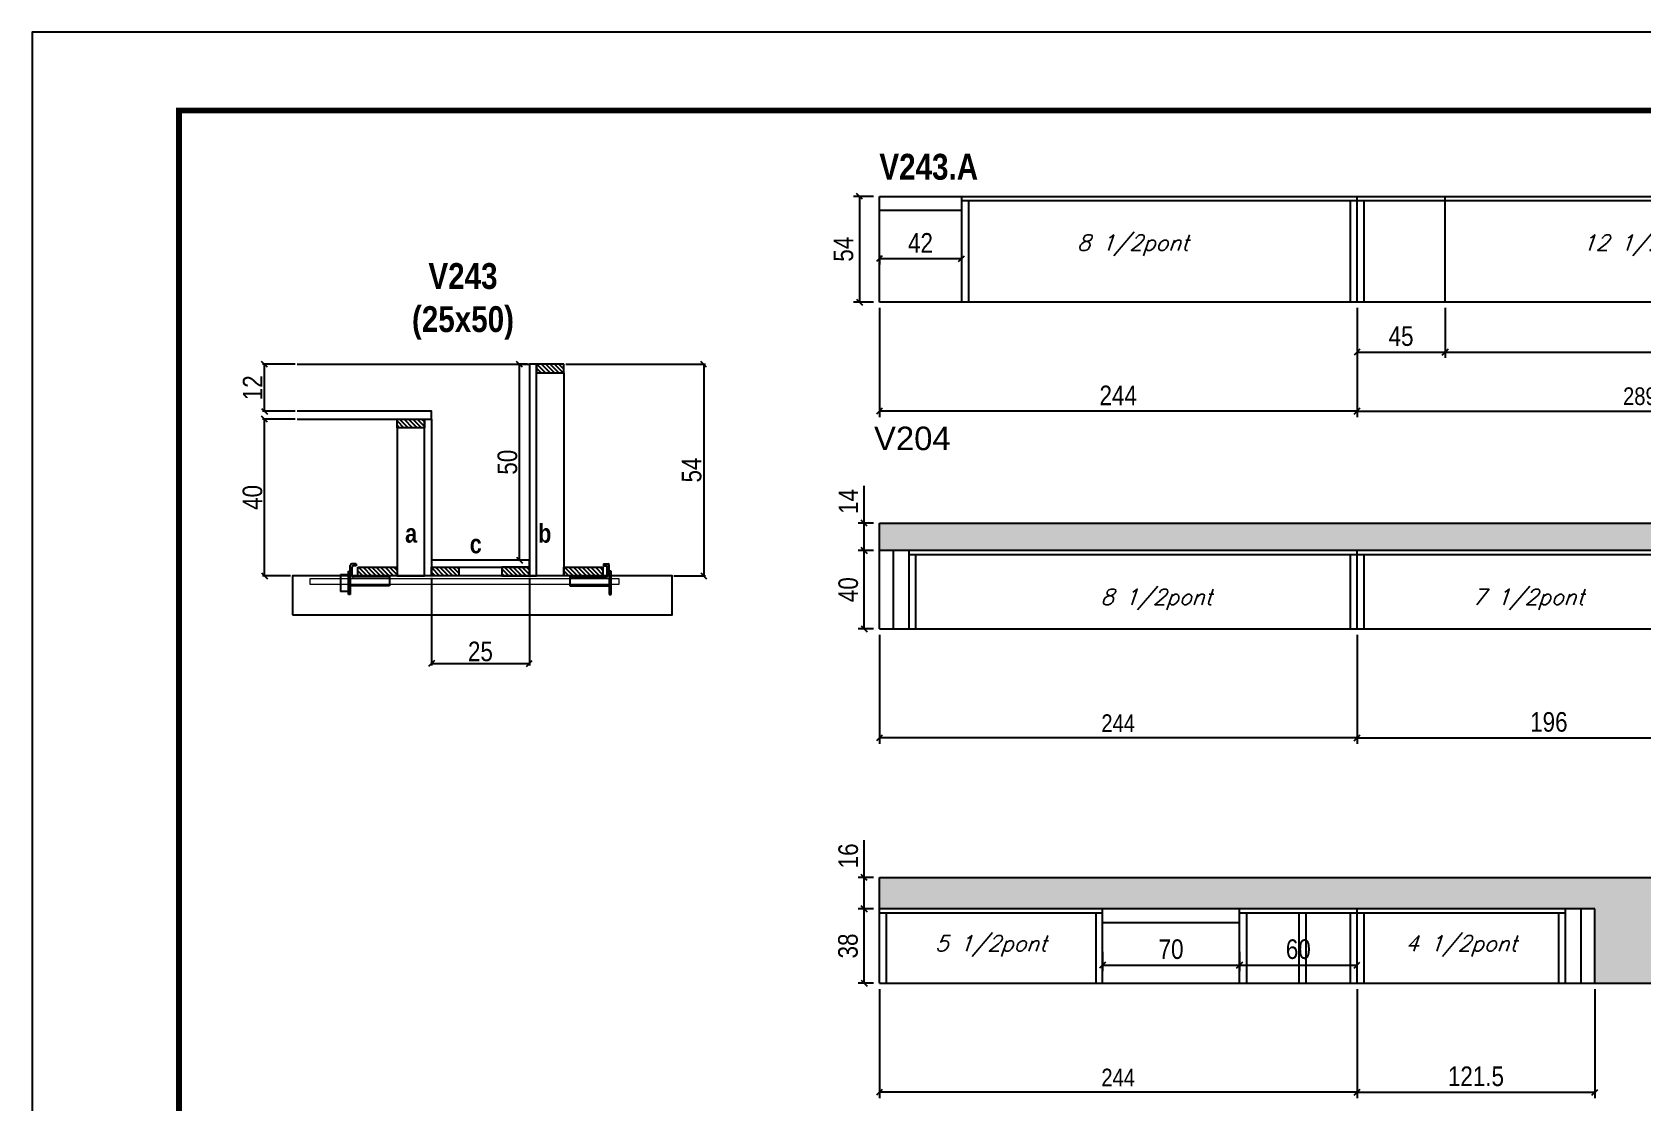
# Model space of a CAD drawing. Extents: x 2603 to 22413, y 1253 to 30260.
# Drawn here: x 2603 to 3426, y 13242 to 13789 of the extents above; entities that cross this region are included whole.
import ezdxf

# ---------------------------------------------------------------- set-up
doc = ezdxf.new("R2010")
doc.units = 0
doc.linetypes.add('DASHED', pattern=[0.75, 0.5, -0.25])
for name, color, linetype in [('5', 5, 'Continuous'), ('barrote', 251, 'Continuous'), ('COTA', 241, 'Continuous'), ('detalhes', 4, 'Continuous'), ('NOMENCLATURA', 7, 'Continuous'), ('Painéis', 200, 'Continuous'), ('presilha', 1, 'Continuous'), ('SARR_2.2x10', 60, 'Continuous'), ('SARR_2.2x7', 40, 'Continuous'), ('SARR_3.5x7', 81, 'Continuous'), ('texto', 7, 'Continuous')]:
    doc.layers.add(name, color=color, linetype=linetype)
for name, color, linetype, lineweight in [('CONCRETO', 251, 'Continuous', 25), ('Folhas', 255, 'Continuous', 9), ('SARRAFO DE PRESSAO', 251, 'DASHED', 9), ('SCO-___-LAJ', 2, 'Continuous', 0)]:
    doc.layers.add(name, color=color, linetype=linetype, lineweight=lineweight)
doc.layers.add('Laje_Perimetro', color=7, linetype='Continuous', plot=False)
doc.styles.add('COTA TECNICA', font='techl___.ttf', dxfattribs={"height": 10})
doc.styles.add('COTA TECNICA 2X', font='techl___.ttf', dxfattribs={"height": 10})
doc.styles.add('COTA TECNICA-50', font='techl___.ttf', dxfattribs={"height": 9})
doc.styles.add('Romans', font='romans.shx')
doc.styles.get("Standard").update_dxf_attribs({"font": 'arial.ttf'})
doc.styles.add('TECNICA', font='techb___.ttf', dxfattribs={"height": 10})
doc.dimstyles.new('COTA PAINEL-50', dxfattribs={"dimtxt": 9, "dimasz": 3, "dimexe": 3, "dimexo": 3, "dimgap": 3, "dimtad": 1, "dimdec": 1, "dimzin": 12, "dimdsep": 46, "dimtxsty": 'COTA TECNICA-50', "dimblk1": 'OBLIQUE', "dimblk2": 'OBLIQUE', "dimsah": 1, "dimcen": 0.9, "dimclrd": 4, "dimclre": 4, "dimclrt": 240, "dimadec": 1, "dimazin": 3, "dimtfac": 1, "dimtdec": 1, "dimtmove": 0, "dimatfit": 3, "dimfxl": 1, "dimtolj": 1, "dimtzin": 12, "dimarcsym": 0})
doc.dimstyles.new('PAINEL', dxfattribs={"dimtxt": 10, "dimasz": 3, "dimexe": 3, "dimexo": 3, "dimgap": 3, "dimtad": 1, "dimdec": 1, "dimzin": 12, "dimdsep": 46, "dimtxsty": 'COTA TECNICA', "dimblk1": 'OBLIQUE', "dimblk2": 'OBLIQUE', "dimsah": 1, "dimcen": 0.9, "dimclrd": 4, "dimclre": 4, "dimclrt": 240, "dimadec": 1, "dimazin": 3, "dimtfac": 1, "dimtdec": 1, "dimtmove": 0, "dimatfit": 3, "dimfxl": 1, "dimtolj": 1, "dimtzin": 12, "dimarcsym": 0})
doc.dimstyles.new('SECAO', dxfattribs={"dimscale": 0.333333, "dimtxt": 5, "dimasz": 9, "dimexe": 3, "dimexo": 3, "dimgap": 3, "dimtad": 1, "dimdec": 1, "dimlfac": 0.5, "dimzin": 12, "dimdsep": 46, "dimtxsty": 'COTA TECNICA 2X', "dimblk1": 'OBLIQUE', "dimblk2": 'OBLIQUE', "dimsah": 1, "dimcen": 0.9, "dimclrd": 4, "dimclre": 4, "dimclrt": 240, "dimadec": 1, "dimazin": 3, "dimtfac": 1, "dimtdec": 1, "dimtmove": 0, "dimatfit": 3, "dimfxl": 1, "dimtolj": 1, "dimtzin": 12, "dimarcsym": 0})

# ---------------------------------------------------------------- blocks, each defined once
blk = doc.blocks.new('9999999999')
at = {"layer": 'Folhas'}
blk.add_lwpolyline([(98138.98, 34190.21), (99623.98, 34190.21), (99623.98, 35240.21), (98138.98, 35240.21)], close=True, dxfattribs=at)
at = {"layer": 'Folhas', "color": 30, "const_width": 3}
blk.add_lwpolyline([(98213.98, 34230.21), (99583.98, 34230.21), (99583.98, 35200.21), (98213.98, 35200.21)], close=True, dxfattribs=at)
blk = doc.blocks.new('_Oblique')
at = {"color": 0, "linetype": 'ByBlock', "lineweight": -2}
blk.add_line((-0.5, -0.5), (0.5, 0.5), dxfattribs=at)
blk = doc.blocks.new('*D317')
at = {"layer": 'COTA', "color": 4, "linetype": 'ByBlock', "lineweight": -2, "transparency": 16777216}
for p, q in [((3279.75, 13648.29), (3279.75, 13592.56)), ((3568.75, 13648.29), (3568.75, 13592.56)), ((3279.75, 13595.56), (3568.75, 13595.56))]:
    blk.add_line(p, q, dxfattribs=at)
at = {"layer": 'Defpoints', "color": 0, "linetype": 'ByBlock', "transparency": 16777216}
for p in [(3279.75, 13651.29), (3568.75, 13651.29), (3568.75, 13595.56)]:
    blk.add_point(p, dxfattribs=at)
at = {"layer": 'COTA', "color": 4, "linetype": 'ByBlock', "lineweight": -2, "transparency": 16777216, "xscale": 3, "yscale": 3, "zscale": 3, "rotation": 180}
blk.add_blockref('_Oblique', (3279.75, 13595.56), dxfattribs=at)
at = {"layer": 'COTA', "color": 4, "linetype": 'ByBlock', "lineweight": -2, "transparency": 16777216, "xscale": 3, "yscale": 3, "zscale": 3}
blk.add_blockref('_Oblique', (3568.75, 13595.56), dxfattribs=at)
at = {"layer": 'COTA', "color": 240, "linetype": 'ByBlock', "transparency": 16777216, "insert": (3424.25, 13603.15), "char_height": 9, "attachment_point": 5, "style": 'COTA TECNICA-50'}
blk.add_mtext('\\A1;289', dxfattribs=at)
blk = doc.blocks.new('*D1674')
at = {"layer": 'COTA', "color": 4, "linetype": 'ByBlock', "lineweight": -2, "transparency": 16777216}
for p, q in [((3035.75, 13648.29), (3035.75, 13592.56)), ((3279.75, 13648.29), (3279.75, 13592.56)), ((3279.75, 13595.56), (3035.75, 13595.56))]:
    blk.add_line(p, q, dxfattribs=at)
at = {"layer": 'Defpoints', "color": 0, "linetype": 'ByBlock', "transparency": 16777216}
for p in [(3035.75, 13651.29), (3279.75, 13651.29), (3035.75, 13595.56)]:
    blk.add_point(p, dxfattribs=at)
at = {"layer": 'COTA', "color": 4, "linetype": 'ByBlock', "lineweight": -2, "transparency": 16777216, "xscale": 3, "yscale": 3, "zscale": 3, "rotation": 180}
blk.add_blockref('_Oblique', (3035.75, 13595.56), dxfattribs=at)
at = {"layer": 'COTA', "color": 4, "linetype": 'ByBlock', "lineweight": -2, "transparency": 16777216, "xscale": 3, "yscale": 3, "zscale": 3}
blk.add_blockref('_Oblique', (3279.75, 13595.56), dxfattribs=at)
at = {"layer": 'COTA', "color": 240, "linetype": 'ByBlock', "transparency": 16777216, "insert": (3157.75, 13603.63), "char_height": 10, "attachment_point": 5, "style": 'COTA TECNICA'}
blk.add_mtext('\\A1;244', dxfattribs=at)
blk = doc.blocks.new('*D1675')
at = {"layer": 'COTA', "color": 4, "linetype": 'ByBlock', "lineweight": -2, "transparency": 16777216}
for p, q in [((3032.75, 13705.29), (3022.55, 13705.29)), ((3025.55, 13705.29), (3025.55, 13651.29)), ((3032.75, 13651.29), (3022.55, 13651.29))]:
    blk.add_line(p, q, dxfattribs=at)
at = {"layer": 'Defpoints', "color": 0, "linetype": 'ByBlock', "transparency": 16777216}
for p in [(3035.75, 13705.29), (3025.55, 13651.29), (3035.75, 13651.29)]:
    blk.add_point(p, dxfattribs=at)
at = {"layer": 'COTA', "color": 4, "linetype": 'ByBlock', "lineweight": -2, "transparency": 16777216, "xscale": 3, "yscale": 3, "zscale": 3}
for p, rotation in [((3025.55, 13705.29), 90), ((3025.55, 13651.29), 270)]:
    blk.add_blockref('_Oblique', p, dxfattribs=dict(at, rotation=rotation))
at = {"layer": 'COTA', "color": 240, "linetype": 'ByBlock', "transparency": 16777216, "insert": (3017.44, 13678.29), "char_height": 10, "attachment_point": 5, "rotation": 90, "style": 'COTA TECNICA'}
blk.add_mtext('\\A1;54', dxfattribs=at)
blk = doc.blocks.new('*D1676')
at = {"layer": 'COTA', "color": 4, "linetype": 'ByBlock', "lineweight": -2, "transparency": 16777216}
for p, q in [((3279.75, 13648.29), (3279.75, 13622.73)), ((3324.75, 13648.29), (3324.75, 13622.73)), ((3279.75, 13625.73), (3324.75, 13625.73))]:
    blk.add_line(p, q, dxfattribs=at)
at = {"layer": 'Defpoints', "color": 0, "linetype": 'ByBlock', "transparency": 16777216}
for p in [(3279.75, 13651.29), (3324.75, 13651.29), (3324.75, 13625.73)]:
    blk.add_point(p, dxfattribs=at)
at = {"layer": 'COTA', "color": 4, "linetype": 'ByBlock', "lineweight": -2, "transparency": 16777216, "xscale": 3, "yscale": 3, "zscale": 3, "rotation": 180}
blk.add_blockref('_Oblique', (3279.75, 13625.73), dxfattribs=at)
at = {"layer": 'COTA', "color": 4, "linetype": 'ByBlock', "lineweight": -2, "transparency": 16777216, "xscale": 3, "yscale": 3, "zscale": 3}
blk.add_blockref('_Oblique', (3324.75, 13625.73), dxfattribs=at)
at = {"layer": 'COTA', "color": 240, "linetype": 'ByBlock', "transparency": 16777216, "insert": (3302.25, 13633.83), "char_height": 10, "attachment_point": 5, "style": 'COTA TECNICA'}
blk.add_mtext('\\A1;45', dxfattribs=at)
blk = doc.blocks.new('*D1677')
at = {"layer": 'COTA', "color": 4, "linetype": 'ByBlock', "lineweight": -2, "transparency": 16777216}
for p, q in [((3324.75, 13648.29), (3324.75, 13622.73)), ((3568.75, 13648.29), (3568.75, 13622.73)), ((3324.75, 13625.73), (3568.75, 13625.73))]:
    blk.add_line(p, q, dxfattribs=at)
at = {"layer": 'Defpoints', "color": 0, "linetype": 'ByBlock', "transparency": 16777216}
for p in [(3324.75, 13651.29), (3568.75, 13651.29), (3568.75, 13625.73)]:
    blk.add_point(p, dxfattribs=at)
at = {"layer": 'COTA', "color": 4, "linetype": 'ByBlock', "lineweight": -2, "transparency": 16777216, "xscale": 3, "yscale": 3, "zscale": 3, "rotation": 180}
blk.add_blockref('_Oblique', (3324.75, 13625.73), dxfattribs=at)
at = {"layer": 'COTA', "color": 4, "linetype": 'ByBlock', "lineweight": -2, "transparency": 16777216, "xscale": 3, "yscale": 3, "zscale": 3}
blk.add_blockref('_Oblique', (3568.75, 13625.73), dxfattribs=at)
at = {"layer": 'COTA', "color": 240, "linetype": 'ByBlock', "transparency": 16777216, "insert": (3446.75, 13633.8), "char_height": 10, "attachment_point": 5, "style": 'COTA TECNICA'}
blk.add_mtext('\\A1;244', dxfattribs=at)
blk = doc.blocks.new('*D1678')
at = {"layer": 'COTA', "color": 4, "linetype": 'ByBlock', "lineweight": -2, "transparency": 16777216}
for p, q in [((3035.75, 13675.29), (3035.75, 13670.46)), ((3077.75, 13675.29), (3077.75, 13670.46)), ((3035.75, 13673.46), (3077.75, 13673.46))]:
    blk.add_line(p, q, dxfattribs=at)
at = {"layer": 'Defpoints', "color": 0, "linetype": 'ByBlock', "transparency": 16777216}
for p in [(3035.75, 13678.29), (3077.75, 13678.29), (3077.75, 13673.46)]:
    blk.add_point(p, dxfattribs=at)
at = {"layer": 'COTA', "color": 4, "linetype": 'ByBlock', "lineweight": -2, "transparency": 16777216, "xscale": 3, "yscale": 3, "zscale": 3, "rotation": 180}
blk.add_blockref('_Oblique', (3035.75, 13673.46), dxfattribs=at)
at = {"layer": 'COTA', "color": 4, "linetype": 'ByBlock', "lineweight": -2, "transparency": 16777216, "xscale": 3, "yscale": 3, "zscale": 3}
blk.add_blockref('_Oblique', (3077.75, 13673.46), dxfattribs=at)
at = {"layer": 'COTA', "color": 240, "linetype": 'ByBlock', "transparency": 16777216, "insert": (3056.75, 13681.53), "char_height": 10, "attachment_point": 5, "style": 'COTA TECNICA'}
blk.add_mtext('\\A1;42', dxfattribs=at)
blk = doc.blocks.new('*D334')
at = {"layer": 'COTA', "color": 4, "linetype": 'ByBlock', "lineweight": -2, "transparency": 16777216}
for p, q in [((3035.75, 13481.38), (3035.75, 13425.65)), ((3279.75, 13481.38), (3279.75, 13425.65)), ((3279.75, 13428.65), (3035.75, 13428.65))]:
    blk.add_line(p, q, dxfattribs=at)
at = {"layer": 'Defpoints', "color": 0, "linetype": 'ByBlock', "transparency": 16777216}
for p in [(3035.75, 13484.38), (3279.75, 13484.38), (3035.75, 13428.65)]:
    blk.add_point(p, dxfattribs=at)
at = {"layer": 'COTA', "color": 4, "linetype": 'ByBlock', "lineweight": -2, "transparency": 16777216, "xscale": 3, "yscale": 3, "zscale": 3, "rotation": 180}
blk.add_blockref('_Oblique', (3035.75, 13428.65), dxfattribs=at)
at = {"layer": 'COTA', "color": 4, "linetype": 'ByBlock', "lineweight": -2, "transparency": 16777216, "xscale": 3, "yscale": 3, "zscale": 3}
blk.add_blockref('_Oblique', (3279.75, 13428.65), dxfattribs=at)
at = {"layer": 'COTA', "color": 240, "linetype": 'ByBlock', "transparency": 16777216, "insert": (3157.75, 13436.21), "char_height": 9, "attachment_point": 5, "style": 'COTA TECNICA-50'}
blk.add_mtext('\\A1;244', dxfattribs=at)
blk = doc.blocks.new('*D1773')
at = {"layer": 'COTA', "color": 4, "linetype": 'ByBlock', "lineweight": -2, "transparency": 16777216}
for p, q in [((3279.75, 13481.38), (3279.75, 13425.65)), ((3475.75, 13481.38), (3475.75, 13425.65)), ((3279.75, 13428.65), (3475.75, 13428.65))]:
    blk.add_line(p, q, dxfattribs=at)
at = {"layer": 'Defpoints', "color": 0, "linetype": 'ByBlock', "transparency": 16777216}
for p in [(3279.75, 13484.38), (3475.75, 13484.38), (3475.75, 13428.65)]:
    blk.add_point(p, dxfattribs=at)
at = {"layer": 'COTA', "color": 4, "linetype": 'ByBlock', "lineweight": -2, "transparency": 16777216, "xscale": 3, "yscale": 3, "zscale": 3, "rotation": 180}
blk.add_blockref('_Oblique', (3279.75, 13428.65), dxfattribs=at)
at = {"layer": 'COTA', "color": 4, "linetype": 'ByBlock', "lineweight": -2, "transparency": 16777216, "xscale": 3, "yscale": 3, "zscale": 3}
blk.add_blockref('_Oblique', (3475.75, 13428.65), dxfattribs=at)
at = {"layer": 'COTA', "color": 240, "linetype": 'ByBlock', "transparency": 16777216, "insert": (3377.75, 13436.78), "char_height": 10, "attachment_point": 5, "style": 'COTA TECNICA'}
blk.add_mtext('\\A1;196', dxfattribs=at)
blk = doc.blocks.new('*D1781')
at = {"layer": 'COTA', "color": 4, "linetype": 'ByBlock', "lineweight": -2, "transparency": 16777216}
for p, q in [((3032.75, 13524.38), (3024.99, 13524.38)), ((3027.99, 13484.38), (3027.99, 13524.38)), ((3032.75, 13484.38), (3024.99, 13484.38))]:
    blk.add_line(p, q, dxfattribs=at)
at = {"layer": 'Defpoints', "color": 0, "linetype": 'ByBlock', "transparency": 16777216}
for p in [(3027.99, 13524.38), (3035.75, 13524.38), (3035.75, 13484.38)]:
    blk.add_point(p, dxfattribs=at)
at = {"layer": 'COTA', "color": 4, "linetype": 'ByBlock', "lineweight": -2, "transparency": 16777216, "xscale": 3, "yscale": 3, "zscale": 3}
for p, rotation in [((3027.99, 13524.38), 90), ((3027.99, 13484.38), 270)]:
    blk.add_blockref('_Oblique', p, dxfattribs=dict(at, rotation=rotation))
at = {"layer": 'COTA', "color": 240, "linetype": 'ByBlock', "transparency": 16777216, "insert": (3019.88, 13504.38), "char_height": 10, "attachment_point": 5, "rotation": 90, "style": 'COTA TECNICA'}
blk.add_mtext('\\A1;40', dxfattribs=at)
blk = doc.blocks.new('*D1782')
at = {"layer": 'COTA', "color": 4, "linetype": 'ByBlock', "lineweight": -2, "transparency": 16777216}
for p, q in [((3027.99, 13538.38), (3027.99, 13557.5)), ((3032.75, 13538.38), (3024.99, 13538.38)), ((3027.99, 13524.38), (3027.99, 13538.38)), ((3032.75, 13524.38), (3024.99, 13524.38))]:
    blk.add_line(p, q, dxfattribs=at)
at = {"layer": 'Defpoints', "color": 0, "linetype": 'ByBlock', "transparency": 16777216}
for p in [(3027.99, 13538.38), (3035.75, 13538.38), (3035.75, 13524.38)]:
    blk.add_point(p, dxfattribs=at)
at = {"layer": 'COTA', "color": 4, "linetype": 'ByBlock', "lineweight": -2, "transparency": 16777216, "xscale": 3, "yscale": 3, "zscale": 3}
for p, rotation in [((3027.99, 13538.38), 90), ((3027.99, 13524.38), 270)]:
    blk.add_blockref('_Oblique', p, dxfattribs=dict(at, rotation=rotation))
at = {"layer": 'COTA', "color": 240, "linetype": 'ByBlock', "transparency": 16777216, "insert": (3019.91, 13549.44), "char_height": 10, "attachment_point": 5, "rotation": 90, "style": 'COTA TECNICA'}
blk.add_mtext('\\A1;14', dxfattribs=at)
blk = doc.blocks.new('*D335')
at = {"layer": 'COTA', "color": 4, "linetype": 'ByBlock', "lineweight": -2, "transparency": 16777216}
for p, q in [((3035.75, 13300.4), (3035.75, 13244.67)), ((3279.75, 13300.4), (3279.75, 13244.67)), ((3279.75, 13247.67), (3035.75, 13247.67))]:
    blk.add_line(p, q, dxfattribs=at)
at = {"layer": 'Defpoints', "color": 0, "linetype": 'ByBlock', "transparency": 16777216}
for p in [(3035.75, 13303.4), (3279.75, 13303.4), (3035.75, 13247.67)]:
    blk.add_point(p, dxfattribs=at)
at = {"layer": 'COTA', "color": 4, "linetype": 'ByBlock', "lineweight": -2, "transparency": 16777216, "xscale": 3, "yscale": 3, "zscale": 3, "rotation": 180}
blk.add_blockref('_Oblique', (3035.75, 13247.67), dxfattribs=at)
at = {"layer": 'COTA', "color": 4, "linetype": 'ByBlock', "lineweight": -2, "transparency": 16777216, "xscale": 3, "yscale": 3, "zscale": 3}
blk.add_blockref('_Oblique', (3279.75, 13247.67), dxfattribs=at)
at = {"layer": 'COTA', "color": 240, "linetype": 'ByBlock', "transparency": 16777216, "insert": (3157.75, 13255.23), "char_height": 9, "attachment_point": 5, "style": 'COTA TECNICA-50'}
blk.add_mtext('\\A1;244', dxfattribs=at)
blk = doc.blocks.new('*D1783')
at = {"layer": 'COTA', "color": 4, "linetype": 'ByBlock', "lineweight": -2, "transparency": 16777216}
for p, q in [((3279.75, 13300.4), (3279.75, 13244.67)), ((3401.25, 13300.4), (3401.25, 13244.67)), ((3279.75, 13247.67), (3401.25, 13247.67))]:
    blk.add_line(p, q, dxfattribs=at)
at = {"layer": 'Defpoints', "color": 0, "linetype": 'ByBlock', "transparency": 16777216}
for p in [(3279.75, 13303.4), (3401.25, 13303.4), (3401.25, 13247.67)]:
    blk.add_point(p, dxfattribs=at)
at = {"layer": 'COTA', "color": 4, "linetype": 'ByBlock', "lineweight": -2, "transparency": 16777216, "xscale": 3, "yscale": 3, "zscale": 3, "rotation": 180}
blk.add_blockref('_Oblique', (3279.75, 13247.67), dxfattribs=at)
at = {"layer": 'COTA', "color": 4, "linetype": 'ByBlock', "lineweight": -2, "transparency": 16777216, "xscale": 3, "yscale": 3, "zscale": 3}
blk.add_blockref('_Oblique', (3401.25, 13247.67), dxfattribs=at)
at = {"layer": 'COTA', "color": 240, "linetype": 'ByBlock', "transparency": 16777216, "insert": (3340.5, 13255.78), "char_height": 10, "attachment_point": 5, "style": 'COTA TECNICA'}
blk.add_mtext('\\A1;121.5', dxfattribs=at)
blk = doc.blocks.new('*D1728')
at = {"layer": 'COTA', "color": 4, "linetype": 'ByBlock', "lineweight": -2, "transparency": 16777216}
for p, q in [((3032.75, 13341.4), (3024.99, 13341.4)), ((3027.99, 13303.4), (3027.99, 13341.4)), ((3032.75, 13303.4), (3024.99, 13303.4))]:
    blk.add_line(p, q, dxfattribs=at)
at = {"layer": 'Defpoints', "color": 0, "linetype": 'ByBlock', "transparency": 16777216}
for p in [(3027.99, 13341.4), (3035.75, 13341.4), (3035.75, 13303.4)]:
    blk.add_point(p, dxfattribs=at)
at = {"layer": 'COTA', "color": 4, "linetype": 'ByBlock', "lineweight": -2, "transparency": 16777216, "xscale": 3, "yscale": 3, "zscale": 3}
for p, rotation in [((3027.99, 13341.4), 90), ((3027.99, 13303.4), 270)]:
    blk.add_blockref('_Oblique', p, dxfattribs=dict(at, rotation=rotation))
at = {"layer": 'COTA', "color": 240, "linetype": 'ByBlock', "transparency": 16777216, "insert": (3019.75, 13322.4), "char_height": 10, "attachment_point": 5, "rotation": 90, "style": 'COTA TECNICA'}
blk.add_mtext('\\A1;38', dxfattribs=at)
blk = doc.blocks.new('*D1729')
at = {"layer": 'COTA', "color": 4, "linetype": 'ByBlock', "lineweight": -2, "transparency": 16777216}
for p, q in [((3027.99, 13357.4), (3027.99, 13376.41)), ((3032.75, 13357.4), (3024.99, 13357.4)), ((3027.99, 13341.4), (3027.99, 13357.4)), ((3032.75, 13341.4), (3024.99, 13341.4))]:
    blk.add_line(p, q, dxfattribs=at)
at = {"layer": 'Defpoints', "color": 0, "linetype": 'ByBlock', "transparency": 16777216}
for p in [(3027.99, 13357.4), (3035.75, 13357.4), (3035.75, 13341.4)]:
    blk.add_point(p, dxfattribs=at)
at = {"layer": 'COTA', "color": 4, "linetype": 'ByBlock', "lineweight": -2, "transparency": 16777216, "xscale": 3, "yscale": 3, "zscale": 3}
for p, rotation in [((3027.99, 13357.4), 90), ((3027.99, 13341.4), 270)]:
    blk.add_blockref('_Oblique', p, dxfattribs=dict(at, rotation=rotation))
at = {"layer": 'COTA', "color": 240, "linetype": 'ByBlock', "transparency": 16777216, "insert": (3019.88, 13368.41), "char_height": 10, "attachment_point": 5, "rotation": 90, "style": 'COTA TECNICA'}
blk.add_mtext('\\A1;16', dxfattribs=at)
blk = doc.blocks.new('PRESILHA METÁLICA 1')
at = {"layer": 'presilha'}
for p, q in [((0, 13), (6, 13)), ((0, 13), (0, 0)), ((6, 15.5), (7.5, 15.5)), ((6, -2.5), (6, 15.5)), ((6, 13), (6, 0)), ((7.5, 10.6), (7.5, 19.9)), ((7.5, 15.5), (7.5, -2.5)), ((12, 21), (8.6, 21)), ((9, 11.6), (9, 18.9)), ((12, 19.5), (9.6, 19.5)), ((12, 21), (12, 19.5)), ((6, 0), (0, 0)), ((37.5, 4.1), (7.5, 4.1)), ((37.5, 11), (9.6, 11)), ((37.5, 11), (37.5, 4.1)), ((7.5, -2.5), (6, -2.5))]:
    blk.add_line(p, q, dxfattribs=at)
for centre, radius, start, end in [((8.6, 19.9), 1.14, 90, 180), ((9.6, 18.9), 0.57, 90, 180), ((9.6, 11.6), 0.57, 180, 270)]:
    blk.add_arc(centre, radius, start, end, dxfattribs=at)
blk = doc.blocks.new('PRESILHA METÁLICA 2')
at = {"layer": 'presilha'}
for p, q in [((-30.8, 13.5), (-30.8, 6.6)), ((-30.8, 13.5), (-2.8, 13.5)), ((-5.2, 23.5), (-5.2, 22)), ((-5.2, 23.5), (-1.9, 23.5)), ((-5.2, 22), (-2.8, 22)), ((-2.2, 14.1), (-2.2, 21.4)), ((0.8, 18), (-0.8, 18)), ((-0.8, 18), (-0.8, 0)), ((-0.8, 14.6), (-0.8, 22.4)), ((0.8, 0), (0.8, 18)), ((-30.8, 6.6), (-0.8, 6.6)), ((-0.8, 0), (0.8, 0))]:
    blk.add_line(p, q, dxfattribs=at)
for centre, radius, start, end in [((-2.8, 21.4), 0.57, 0, 90), ((-2.8, 14.1), 0.57, 270, 0), ((-1.9, 22.4), 1.14, 0, 90)]:
    blk.add_arc(centre, radius, start, end, dxfattribs=at)
blk = doc.blocks.new('*D262')
at = {"layer": 'COTA', "color": 4, "lineweight": -2, "transparency": 16777216}
for p, q in [((2875.54, 13619.5), (2946.99, 13619.5)), ((2945.99, 13619.5), (2945.99, 13511.5)), ((2930.76, 13511.5), (2946.99, 13511.5))]:
    blk.add_line(p, q, dxfattribs=at)
at = {"layer": 'Defpoints', "color": 0, "transparency": 16777216}
for p in [(2874.54, 13619.5), (2929.76, 13511.5), (2945.99, 13511.5)]:
    blk.add_point(p, dxfattribs=at)
at = {"layer": 'COTA', "color": 4, "lineweight": -2, "transparency": 16777216, "xscale": 3, "yscale": 3, "zscale": 3}
for p, rotation in [((2945.99, 13619.5), 90), ((2945.99, 13511.5), 270)]:
    blk.add_blockref('_Oblique', p, dxfattribs=dict(at, rotation=rotation))
at = {"layer": 'COTA', "color": 240, "transparency": 16777216, "insert": (2939.88, 13565.5), "char_height": 10, "attachment_point": 5, "rotation": 90, "style": 'COTA TECNICA 2X'}
blk.add_mtext('\\A1;54', dxfattribs=at)
blk = doc.blocks.new('*D1379')
at = {"layer": 'COTA', "color": 4, "lineweight": -2, "transparency": 16777216}
for p, q in [((2855.94, 13619.5), (2850.87, 13619.5)), ((2851.87, 13519.5), (2851.87, 13619.5)), ((2855.94, 13519.5), (2850.87, 13519.5))]:
    blk.add_line(p, q, dxfattribs=at)
at = {"layer": 'Defpoints', "color": 0, "transparency": 16777216}
for p in [(2851.87, 13619.5), (2856.94, 13619.5), (2856.94, 13519.5)]:
    blk.add_point(p, dxfattribs=at)
at = {"layer": 'COTA', "color": 4, "lineweight": -2, "transparency": 16777216, "xscale": 3, "yscale": 3, "zscale": 3}
for p, rotation in [((2851.87, 13619.5), 90), ((2851.87, 13519.5), 270)]:
    blk.add_blockref('_Oblique', p, dxfattribs=dict(at, rotation=rotation))
at = {"layer": 'COTA', "color": 240, "transparency": 16777216, "insert": (2845.76, 13569.5), "char_height": 10, "attachment_point": 5, "rotation": 90, "style": 'COTA TECNICA 2X'}
blk.add_mtext('\\A1;50', dxfattribs=at)
blk = doc.blocks.new('*D1380')
at = {"layer": 'COTA', "color": 4, "lineweight": -2, "transparency": 16777216}
for p, q in [((2806.94, 13510.5), (2806.94, 13465.68)), ((2856.94, 13510.5), (2856.94, 13465.68)), ((2806.94, 13466.68), (2856.94, 13466.68))]:
    blk.add_line(p, q, dxfattribs=at)
at = {"layer": 'Defpoints', "color": 0, "transparency": 16777216}
for p in [(2806.94, 13511.5), (2856.94, 13511.5), (2856.94, 13466.68)]:
    blk.add_point(p, dxfattribs=at)
at = {"layer": 'COTA', "color": 4, "lineweight": -2, "transparency": 16777216, "xscale": 3, "yscale": 3, "zscale": 3, "rotation": 180}
blk.add_blockref('_Oblique', (2806.94, 13466.68), dxfattribs=at)
at = {"layer": 'COTA', "color": 4, "lineweight": -2, "transparency": 16777216, "xscale": 3, "yscale": 3, "zscale": 3}
blk.add_blockref('_Oblique', (2856.94, 13466.68), dxfattribs=at)
at = {"layer": 'COTA', "color": 240, "transparency": 16777216, "insert": (2831.94, 13472.79), "char_height": 10, "attachment_point": 5, "style": 'COTA TECNICA 2X'}
blk.add_mtext('\\A1;25', dxfattribs=at)
blk = doc.blocks.new('*D1381')
at = {"layer": 'COTA', "color": 4, "lineweight": -2, "transparency": 16777216}
for p, q in [((2737.25, 13591.5), (2720.63, 13591.5)), ((2721.63, 13511.5), (2721.63, 13591.5)), ((2734.89, 13511.5), (2720.63, 13511.5))]:
    blk.add_line(p, q, dxfattribs=at)
at = {"layer": 'Defpoints', "color": 0, "transparency": 16777216}
for p in [(2721.63, 13591.5), (2738.25, 13591.5), (2735.89, 13511.5)]:
    blk.add_point(p, dxfattribs=at)
at = {"layer": 'COTA', "color": 4, "lineweight": -2, "transparency": 16777216, "xscale": 3, "yscale": 3, "zscale": 3}
for p, rotation in [((2721.63, 13591.5), 90), ((2721.63, 13511.5), 270)]:
    blk.add_blockref('_Oblique', p, dxfattribs=dict(at, rotation=rotation))
at = {"layer": 'COTA', "color": 240, "transparency": 16777216, "insert": (2715.53, 13551.5), "char_height": 10, "attachment_point": 5, "rotation": 90, "style": 'COTA TECNICA 2X'}
blk.add_mtext('\\A1;40', dxfattribs=at)
blk = doc.blocks.new('*D1382')
at = {"layer": 'COTA', "color": 4, "lineweight": -2, "transparency": 16777216}
for p, q in [((2737.25, 13619.5), (2720.63, 13619.5)), ((2721.63, 13595.5), (2721.63, 13619.5)), ((2737.25, 13595.5), (2720.63, 13595.5))]:
    blk.add_line(p, q, dxfattribs=at)
at = {"layer": 'Defpoints', "color": 0, "transparency": 16777216}
for p in [(2721.63, 13619.5), (2738.25, 13619.5), (2738.25, 13595.5)]:
    blk.add_point(p, dxfattribs=at)
at = {"layer": 'COTA', "color": 4, "lineweight": -2, "transparency": 16777216, "xscale": 3, "yscale": 3, "zscale": 3}
for p, rotation in [((2721.63, 13619.5), 90), ((2721.63, 13595.5), 270)]:
    blk.add_blockref('_Oblique', p, dxfattribs=dict(at, rotation=rotation))
at = {"layer": 'COTA', "color": 240, "transparency": 16777216, "insert": (2715.57, 13607.5), "char_height": 10, "attachment_point": 5, "rotation": 90, "style": 'COTA TECNICA 2X'}
blk.add_mtext('\\A1;12', dxfattribs=at)
blk = doc.blocks.new('*D1383')
at = {"layer": 'COTA', "color": 4, "linetype": 'ByBlock', "lineweight": -2, "transparency": 16777216}
for p, q in [((3149.75, 13319.4), (3149.75, 13309.6)), ((3149.75, 13312.6), (3219.75, 13312.6)), ((3219.75, 13319.4), (3219.75, 13309.6))]:
    blk.add_line(p, q, dxfattribs=at)
at = {"layer": 'Defpoints', "color": 0, "linetype": 'ByBlock', "transparency": 16777216}
for p in [(3149.75, 13322.4), (3219.75, 13322.4), (3219.75, 13312.6)]:
    blk.add_point(p, dxfattribs=at)
at = {"layer": 'COTA', "color": 4, "linetype": 'ByBlock', "lineweight": -2, "transparency": 16777216, "xscale": 3, "yscale": 3, "zscale": 3, "rotation": 180}
blk.add_blockref('_Oblique', (3149.75, 13312.6), dxfattribs=at)
at = {"layer": 'COTA', "color": 4, "linetype": 'ByBlock', "lineweight": -2, "transparency": 16777216, "xscale": 3, "yscale": 3, "zscale": 3}
blk.add_blockref('_Oblique', (3219.75, 13312.6), dxfattribs=at)
at = {"layer": 'COTA', "color": 240, "linetype": 'ByBlock', "transparency": 16777216, "insert": (3184.75, 13320.7), "char_height": 10, "attachment_point": 5, "style": 'COTA TECNICA'}
blk.add_mtext('\\A1;70', dxfattribs=at)
blk = doc.blocks.new('*D1384')
at = {"layer": 'COTA', "color": 4, "linetype": 'ByBlock', "lineweight": -2, "transparency": 16777216}
for p, q in [((3219.75, 13319.4), (3219.75, 13309.6)), ((3219.75, 13312.6), (3279.75, 13312.6))]:
    blk.add_line(p, q, dxfattribs=at)
at = {"layer": 'Defpoints', "color": 0, "linetype": 'ByBlock', "transparency": 16777216}
for p in [(3219.75, 13322.4), (3279.75, 13312.6), (3279.75, 13312.6)]:
    blk.add_point(p, dxfattribs=at)
at = {"layer": 'COTA', "color": 4, "linetype": 'ByBlock', "lineweight": -2, "transparency": 16777216, "xscale": 3, "yscale": 3, "zscale": 3, "rotation": 180}
blk.add_blockref('_Oblique', (3219.75, 13312.6), dxfattribs=at)
at = {"layer": 'COTA', "color": 4, "linetype": 'ByBlock', "lineweight": -2, "transparency": 16777216, "xscale": 3, "yscale": 3, "zscale": 3}
blk.add_blockref('_Oblique', (3279.75, 13312.6), dxfattribs=at)
at = {"layer": 'COTA', "color": 240, "linetype": 'ByBlock', "transparency": 16777216, "insert": (3249.75, 13320.7), "char_height": 10, "attachment_point": 5, "style": 'COTA TECNICA'}
blk.add_mtext('\\A1;60', dxfattribs=at)

msp = doc.modelspace()

# ---------------------------------------------------------------- hatches: boundary and pattern name
at = {"layer": 'COTA', "linetype": 'ByBlock'}
h = msp.add_hatch(dxfattribs=at)
h.set_pattern_fill('AR-CONC', color=256, scale=0.03)
h.set_pattern_definition([(50, (-126418.0314, -5371.0305), (5.46554007, -0.47817257), [0.5715, -6.2865]), (355, (-126418.0314, -5371.0305), (-1.05730264, 5.73170536), [0.4572, -5.02921753]), (100.4514447, (-126417.576, -5371.0704), (4.40823741, 5.25353256), [0.48570026, -5.34270734]), (46.1842, (-126418.0314, -5369.5065), (8.13237123, -1.26126984), [0.85725, -9.42975]), (96.6355576, (-126417.354, -5369.612), (7.122124, 7.42278374), [0.7285507, -8.01406824]), (351.184151, (-126418.031, -5369.5065), (7.122124, 7.42278374), [0.685799, -7.54379196]), (21, (-126417.2694, -5369.8875), (4.54843174, -3.06795595), [0.5715, -6.2865]), (326, (-126417.2694, -5369.8875), (1.85406085, 5.52563898), [0.4572, -5.0292]), (71.451445, (-126416.8904, -5370.143), (6.40249258, 2.45768307), [0.48570026, -5.34269813]), (37.5, (-126418.0314, -5371.0305), (0.092658098, 2.536651166), [0, -4.96824, 0, -5.1054, 0, -5.04825]), (7.5, (-126418.0314, -5371.0305), (2.004589875, 3.005417245), [0, -2.91084, 0, -4.85394, 0, -1.92405]), (327.5, (-126419.7307, -5371.0305), (4.067717855, -0.17186232), [0, -1.905, 0, -5.9436, 0, -7.8867]), (317.5, (-126420.4927, -5371.0305), (4.44387544, 0.76279473), [0, -2.4765, 0, -3.94716, 0, -5.6007])])
h.paths.add_polyline_path([(3505.75, 13522.38), (3941.75, 13522.38), (3941.75, 13538.38), (3035.75, 13538.38), (3035.75, 13524.38), (3475.75, 13524.38), (3475.75, 13484.38), (3505.75, 13484.38)])
h = msp.add_hatch(dxfattribs=at)
h.set_pattern_fill('AR-CONC', color=256, scale=0.03)
h.set_pattern_definition([(50, (-126418.0314, -5391.872), (5.46554007, -0.47817257), [0.5715, -6.2865]), (355, (-126418.0314, -5391.872), (-1.05730264, 5.73170536), [0.4572, -5.02921753]), (100.4514447, (-126417.576, -5391.912), (4.40823741, 5.25353256), [0.48570026, -5.34270734]), (46.1842, (-126418.0314, -5390.348), (8.13237123, -1.26126984), [0.85725, -9.42975]), (96.6355576, (-126417.354, -5390.453), (7.122124, 7.42278374), [0.7285507, -8.01406824]), (351.184151, (-126418.031, -5390.348), (7.122124, 7.42278374), [0.685799, -7.54379196]), (21, (-126417.2694, -5390.729), (4.54843174, -3.06795595), [0.5715, -6.2865]), (326, (-126417.2694, -5390.729), (1.85406085, 5.52563898), [0.4572, -5.0292]), (71.451445, (-126416.8904, -5390.985), (6.40249258, 2.45768307), [0.48570026, -5.34269813]), (37.5, (-126418.0314, -5391.8721), (0.092658098, 2.536651166), [0, -4.96824, 0, -5.1054, 0, -5.04825]), (7.5, (-126418.0314, -5391.872), (2.004589875, 3.005417245), [0, -2.91084, 0, -4.85394, 0, -1.92405]), (327.5, (-126419.7307, -5391.8721), (4.067717855, -0.17186232), [0, -1.905, 0, -5.9436, 0, -7.8867]), (317.5, (-126420.4927, -5391.872), (4.44387544, 0.76279473), [0, -2.4765, 0, -3.94716, 0, -5.6007])])
h.paths.add_polyline_path([(3431.25, 13330.4), (3703.75, 13330.4), (3703.75, 13357.4), (3678.75, 13357.4), (3678.75, 13346.4), (3431.25, 13346.4), (3431.25, 13357.4), (3035.75, 13357.4), (3035.75, 13341.4), (3401.25, 13341.4), (3401.25, 13303.4), (3431.25, 13303.4)])
at = {"layer": 'SARR_2.2x10'}
h = msp.add_hatch(dxfattribs=at)
h.set_pattern_fill('ANSI31', color=256, scale=0.5, angle=90)
h.set_pattern_definition([(135, (35962.8827, -110000.6671), (-1.122532015, -1.122532015), [])])
h.paths.add_polyline_path([(2769.34, 13515.9), (2769.34, 13511.5), (2789.34, 13511.5), (2789.34, 13515.9)])
h = msp.add_hatch(dxfattribs=at)
h.set_pattern_fill('ANSI31', color=256, scale=0.5, angle=90)
h.set_pattern_definition([(135, (36068.0827, -110000.6671), (-1.122532015, -1.122532015), [])])
h.paths.add_polyline_path([(2874.54, 13515.9), (2874.54, 13511.5), (2894.54, 13511.5), (2894.54, 13515.9)])
at = {"layer": 'SARR_2.2x7'}
h = msp.add_hatch(dxfattribs=at)
h.set_pattern_fill('ANSI31', color=256, scale=0.5, angle=90)
h.set_pattern_definition([(135, (35988.8827, -109897.0671), (-1.122532015, -1.122532015), [])])
h.paths.add_polyline_path([(2860.54, 13619.5), (2860.54, 13615.1), (2874.54, 13615.1), (2874.54, 13619.5)])
h = msp.add_hatch(dxfattribs=at)
h.set_pattern_fill('ANSI31', color=256, scale=0.5, angle=90)
h.set_pattern_definition([(135, (35956.8827, -109925.0671), (-1.122532015, -1.122532015), [])])
h.paths.add_polyline_path([(2803.34, 13591.5), (2803.34, 13587.1), (2789.34, 13587.1), (2789.34, 13591.5)])
h = msp.add_hatch(dxfattribs=at)
h.set_pattern_fill('ANSI31', color=256, scale=0.5, angle=90)
h.set_pattern_definition([(135, (36042.4827, -110000.6671), (-1.122532015, -1.122532015), [])])
h.paths.add_polyline_path([(2820.94, 13511.5), (2820.94, 13515.9), (2806.94, 13515.9), (2806.94, 13511.5)])
h = msp.add_hatch(dxfattribs=at)
h.set_pattern_fill('ANSI31', color=256, scale=0.5, angle=90)
h.set_pattern_definition([(135, (35992.4827, -110000.6671), (-1.122532015, -1.122532015), [])])
h.paths.add_polyline_path([(2842.94, 13511.5), (2842.94, 13515.9), (2856.94, 13515.9), (2856.94, 13511.5)])

# ---------------------------------------------------------------- linework, layer by layer
at = {"layer": 'barrote'}
msp.add_lwpolyline([(2735.89, 13491.5), (2929.81, 13491.5), (2929.81, 13511.5), (2735.89, 13511.5)], close=True, dxfattribs=at)
at = {"layer": 'CONCRETO', "linetype": 'Continuous'}
msp.add_line((2738.25, 13619.5), (2856.94, 13619.5), dxfattribs=at)
at = {"layer": 'COTA', "linetype": 'ByBlock'}
for p, q in [((3035.75, 13524.38), (3035.75, 13538.38)), ((3035.75, 13538.38), (3941.75, 13538.38)), ((3035.75, 13341.4), (3035.75, 13357.4)), ((3035.75, 13357.4), (3431.25, 13357.4)), ((3401.25, 13303.4), (3431.25, 13303.4))]:
    msp.add_line(p, q, dxfattribs=at)
at = {"layer": 'Laje_Perimetro'}
msp.add_lwpolyline([(4087.97, 13789.12), (2602.97, 13789.12), (2602.97, 12739.12), (4087.97, 12739.12)], close=True, dxfattribs=at)
at = {"layer": 'Painéis', "linetype": 'Continuous'}
for p, q in [((3035.75, 13651.29), (3035.75, 13705.29)), ((3035.75, 13705.29), (3568.75, 13705.29)), ((3279.75, 13651.29), (3279.75, 13705.29)), ((3324.75, 13651.29), (3324.75, 13705.29)), ((3568.75, 13651.29), (3035.75, 13651.29)), ((3475.75, 13524.38), (3035.75, 13524.38)), ((3035.75, 13484.38), (3035.75, 13524.38)), ((3279.75, 13484.38), (3279.75, 13524.38)), ((3035.75, 13484.38), (3475.75, 13484.38)), ((3401.25, 13341.4), (3035.75, 13341.4)), ((3035.75, 13303.4), (3035.75, 13341.4)), ((3279.75, 13303.4), (3279.75, 13341.4)), ((3401.25, 13303.4), (3401.25, 13341.4)), ((3035.75, 13303.4), (3401.25, 13303.4))]:
    msp.add_line(p, q, dxfattribs=at)
for points in [[(2860.54, 13511.5), (2860.54, 13619.5), (2856.94, 13619.5), (2856.94, 13511.5)], [(2803.34, 13511.5), (2803.34, 13591.5), (2806.94, 13591.5), (2806.94, 13511.5)], [(2856.94, 13519.5), (2806.94, 13519.5), (2806.94, 13515.9), (2856.94, 13515.9)]]:
    msp.add_lwpolyline(points, close=True, dxfattribs=at)
at = {"layer": 'Painéis', "linetype": 'Continuous', "elevation": 0}
msp.add_lwpolyline([(2738.25, 13591.5), (2806.94, 13591.5), (2806.94, 13595.5), (2738.25, 13595.5)], dxfattribs=at)
at = {"layer": 'SARR_2.2x10'}
for points in [[(2769.34, 13515.9), (2789.34, 13515.9), (2789.34, 13511.5), (2769.34, 13511.5)], [(2874.54, 13515.9), (2894.54, 13515.9), (2894.54, 13511.5), (2874.54, 13511.5)]]:
    msp.add_lwpolyline(points, close=True, dxfattribs=at)
at = {"layer": 'SARR_2.2x7', "linetype": 'Continuous'}
for p, q in [((3077.75, 13703.09), (3279.75, 13703.09)), ((3279.75, 13703.09), (3553.75, 13703.09)), ((3035.75, 13698.29), (3077.75, 13698.29)), ((3042.75, 13524.38), (3042.75, 13484.38)), ((3279.75, 13522.18), (3050.75, 13522.18)), ((3454.75, 13522.18), (3279.75, 13522.18)), ((3149.75, 13339.2), (3035.75, 13339.2)), ((3279.75, 13339.2), (3219.75, 13339.2)), ((3386.25, 13339.2), (3279.75, 13339.2)), ((3394.25, 13303.4), (3394.25, 13341.4)), ((3149.75, 13334.4), (3219.75, 13334.4))]:
    msp.add_line(p, q, dxfattribs=at)
at = {"layer": 'SARR_2.2x7', "elevation": 0}
for points in [[(2874.54, 13619.5), (2860.54, 13619.5), (2860.54, 13615.1), (2874.54, 13615.1)], [(2789.34, 13591.5), (2803.34, 13591.5), (2803.34, 13587.1), (2789.34, 13587.1)]]:
    msp.add_lwpolyline(points, close=True, dxfattribs=at)
at = {"layer": 'SARR_2.2x7'}
for points in [[(2806.94, 13515.9), (2820.94, 13515.9), (2820.94, 13511.5), (2806.94, 13511.5)], [(2856.94, 13515.9), (2842.94, 13515.9), (2842.94, 13511.5), (2856.94, 13511.5)]]:
    msp.add_lwpolyline(points, close=True, dxfattribs=at)
at = {"layer": 'SARR_3.5x7'}
for p, q in [((3077.75, 13705.29), (3077.75, 13651.29)), ((3081.25, 13703.09), (3081.25, 13651.29)), ((3276.25, 13703.09), (3276.25, 13651.29)), ((3283.25, 13703.09), (3283.25, 13651.29)), ((3050.75, 13524.38), (3050.75, 13484.38)), ((3054.25, 13522.18), (3054.25, 13484.38)), ((3276.25, 13522.18), (3276.25, 13484.38)), ((3283.25, 13522.18), (3283.25, 13484.38)), ((3039.25, 13339.2), (3039.25, 13303.4)), ((3146.25, 13339.2), (3146.25, 13303.4)), ((3149.75, 13303.4), (3149.75, 13341.4)), ((3219.75, 13303.4), (3219.75, 13341.4)), ((3223.25, 13339.2), (3223.25, 13303.4)), ((3250.16, 13303.4), (3250.16, 13339.2)), ((3253.66, 13339.2), (3253.66, 13303.4)), ((3276.25, 13339.2), (3276.25, 13303.4)), ((3283.25, 13339.2), (3283.25, 13303.4)), ((3382.75, 13339.2), (3382.75, 13303.4)), ((3386.25, 13303.4), (3386.25, 13341.4))]:
    msp.add_line(p, q, dxfattribs=at)
for points in [[(2860.54, 13615.1), (2874.54, 13615.1), (2874.54, 13511.5), (2860.54, 13511.5)], [(2803.34, 13587.1), (2789.34, 13587.1), (2789.34, 13511.5), (2803.34, 13511.5)]]:
    msp.add_lwpolyline(points, close=True, dxfattribs=at)
at = {"layer": 'SCO-___-LAJ', "color": 1}
msp.add_lwpolyline([(2744.89, 13510.17), (2902.66, 13510.17), (2902.66, 13506.97), (2744.89, 13506.97)], close=True, dxfattribs=at)

# ---------------------------------------------------------------- block references
at = {"layer": 'presilha', "xscale": 0.6666666666666666, "yscale": 0.6666666666666666, "zscale": 0.6666666666666666}
for name, p in [('PRESILHA METÁLICA 1', (2760.48, 13503.54)), ('PRESILHA METÁLICA 2', (2898.22, 13501.87))]:
    msp.add_blockref(name, p, dxfattribs=at)
at = {"layer": 'SARRAFO DE PRESSAO', "color": 6, "linetype": 'ByBlock'}
msp.add_blockref('9999999999', (-95536.01, -21451.08), dxfattribs=at)

# ---------------------------------------------------------------- texts
at = {"layer": '5', "linetype": 'Continuous'}
msp.add_text('V204', height=12, rotation=359.99996, dxfattribs=at).set_placement((3033.01, 13575.66))
at = {"layer": 'detalhes', "style": 'TECNICA'}
for s, p in [('a', (2793.47, 13528.4)), ('b', (2861.44, 13528.39)), ('c', (2826.48, 13522.97))]:
    msp.add_text(s, height=9.6, dxfattribs=at).set_placement(p)
at = {"layer": 'NOMENCLATURA', "style": 'TECNICA'}
msp.add_text('V243.A', height=13.2, dxfattribs=at).set_placement((3035.75, 13713.81))
at = {"layer": 'NOMENCLATURA', "insert": (2823.03, 13671.2), "char_height": 13.2, "attachment_point": 2, "style": 'TECNICA'}
msp.add_mtext_dynamic_manual_height_columns('V243\\P(25x50)', width=300.2766, gutter_width=1, heights=[0], dxfattribs=at)
at = {"layer": 'texto', "color": 2, "char_height": 8, "attachment_point": 5, "style": 'Romans'}
for s, insert in [('{\\Q19;\\C256;8 1/2pont}', (3165.25, 13680.29)), ('{\\Q19;\\C256;12 1/2pont}', (3426.82, 13680.29)), ('{\\Q19;\\C256;8 1/2pont}', (3177.25, 13499.38)), ('{\\Q19;\\C256;7 1/2pont}', (3367.25, 13499.38)), ('{\\Q19;\\C256;5 1/2pont}', (3092.75, 13322.4)), ('{\\Q19;\\C256;4 1/2pont}', (3333, 13322.4))]:
    msp.add_mtext(s, dxfattribs=dict(at, insert=insert))

# ---------------------------------------------------------------- dimensions: what is measured, and where the dimension line sits
at = {"layer": 'COTA', "linetype": 'ByBlock'}
for base, p1, p2, angle, picture, middle in [((3025.55, 13651.29), (3035.75, 13705.29), (3035.75, 13651.29), 90, '*D1675', (3017.44, 13678.29)), ((3035.75, 13595.56), (3279.75, 13651.29), (3035.75, 13651.29), 180, '*D1674', (3157.75, 13603.63)), ((3027.99, 13538.38), (3035.75, 13524.38), (3035.75, 13538.38), 90, '*D1782', (3019.91, 13549.44)), ((3027.99, 13524.38), (3035.75, 13484.38), (3035.75, 13524.38), 90, '*D1781', (3019.88, 13504.38)), ((3027.99, 13357.4), (3035.75, 13341.4), (3035.75, 13357.4), 90, '*D1729', (3019.88, 13368.41)), ((3027.99, 13341.4), (3035.75, 13303.4), (3035.75, 13341.4), 90, '*D1728', (3019.75, 13322.4))]:
    dim = msp.add_linear_dim(base=base, p1=p1, p2=p2, angle=angle, dimstyle='PAINEL', dxfattribs=at)
    dim.commit()
    dim.dimension.update_dxf_attribs({"geometry": picture, "text_midpoint": middle})
for base, p1, p2, picture, middle in [((3077.75, 13673.46), (3035.75, 13678.29), (3077.75, 13678.29), '*D1678', (3056.75, 13681.53)), ((3324.75, 13625.73), (3279.75, 13651.29), (3324.75, 13651.29), '*D1676', (3302.25, 13633.83)), ((3475.75, 13428.65), (3279.75, 13484.38), (3475.75, 13484.38), '*D1773', (3377.75, 13436.78)), ((3219.75, 13312.6), (3149.75, 13322.4), (3219.75, 13322.4), '*D1383', (3184.75, 13320.7)), ((3401.25, 13247.67), (3279.75, 13303.4), (3401.25, 13303.4), '*D1783', (3340.5, 13255.78))]:
    dim = msp.add_linear_dim(base=base, p1=p1, p2=p2, dimstyle='PAINEL', dxfattribs=at)
    dim.commit()
    dim.dimension.update_dxf_attribs({"geometry": picture, "text_midpoint": middle})
dim = msp.add_linear_dim(base=(3568.75, 13595.56), p1=(3279.75, 13651.29), p2=(3568.75, 13651.29), angle=180, dimstyle='COTA PAINEL-50', override={"dimarcsym": 1}, dxfattribs=at)
dim.commit()
dim.dimension.update_dxf_attribs({"geometry": '*D317', "text_midpoint": (3424.25, 13603.15)})
for base, p1, p2, dimstyle, override, picture, middle in [((3568.75, 13625.73), (3324.75, 13651.29), (3568.75, 13651.29), 'PAINEL', {"dimtmove": 1}, '*D1677', (3446.75, 13633.8)), ((3035.75, 13428.65), (3279.75, 13484.38), (3035.75, 13484.38), 'COTA PAINEL-50', {"dimarcsym": 1}, '*D334', (3157.75, 13436.21)), ((3279.75, 13312.6), (3219.75, 13322.4), (3279.75, 13312.6), 'PAINEL', {"dimtmove": 1}, '*D1384', (3249.75, 13320.7)), ((3035.75, 13247.67), (3279.75, 13303.4), (3035.75, 13303.4), 'COTA PAINEL-50', {"dimarcsym": 1}, '*D335', (3157.75, 13255.23))]:
    dim = msp.add_linear_dim(base=base, p1=p1, p2=p2, dimstyle=dimstyle, override=override, dxfattribs=at)
    dim.commit()
    dim.dimension.update_dxf_attribs({"geometry": picture, "text_midpoint": middle})
at = {"layer": 'COTA'}
for base, p1, p2, picture, middle in [((2721.63, 13619.5), (2738.25, 13595.5), (2738.25, 13619.5), '*D1382', (2715.57, 13607.5)), ((2851.87, 13619.5), (2856.94, 13519.5), (2856.94, 13619.5), '*D1379', (2845.76, 13569.5)), ((2945.99, 13511.5, 0), (2874.54, 13619.5), (2929.76, 13511.5, 0), '*D262', (2939.88, 13565.5, 0)), ((2721.63, 13591.5), (2735.89, 13511.5), (2738.25, 13591.5), '*D1381', (2715.53, 13551.5))]:
    dim = msp.add_linear_dim(base=base, p1=p1, p2=p2, angle=90, dimstyle='SECAO', dxfattribs=at)
    dim.commit()
    dim.dimension.update_dxf_attribs({"geometry": picture, "text_midpoint": middle})
dim = msp.add_linear_dim(base=(2856.94, 13466.68), p1=(2806.94, 13511.5), p2=(2856.94, 13511.5), dimstyle='SECAO', dxfattribs=at)
dim.commit()
dim.dimension.update_dxf_attribs({"geometry": '*D1380', "text_midpoint": (2831.94, 13472.79)})

doc.saveas('drawing.dxf')
